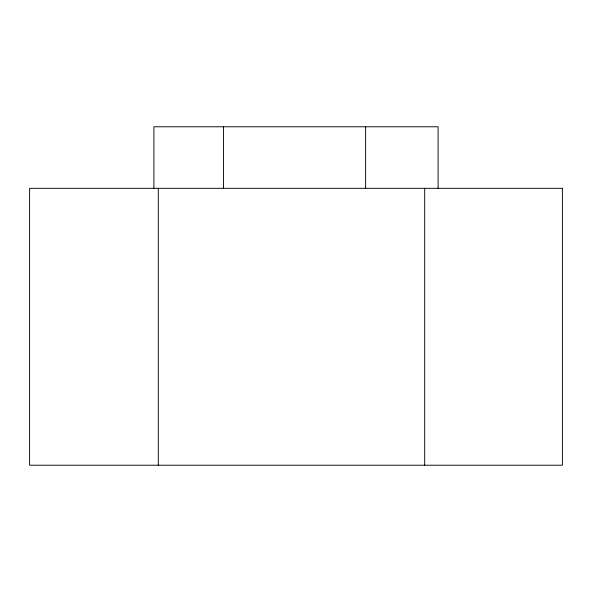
<?xml version="1.0" encoding="UTF-8"?>
<svg xmlns="http://www.w3.org/2000/svg" width="592" height="592" viewBox="0 0 592 592"><rect width="100%" height="100%" fill="white"/><g stroke="black" fill="none" stroke-linecap="round" stroke-linejoin="round"><path stroke-width="0.89" d="M438.095 188.315L438.095 126.784L153.905 126.784L153.905 188.315M424.686 188.315L424.686 465.216M365.627 126.784L365.627 188.315M223.532 126.784L223.532 188.315M158.286 188.315L158.286 465.216M562.4 188.315L29.6 188.315L29.6 465.216L562.4 465.216L562.4 188.315"/></g></svg>
